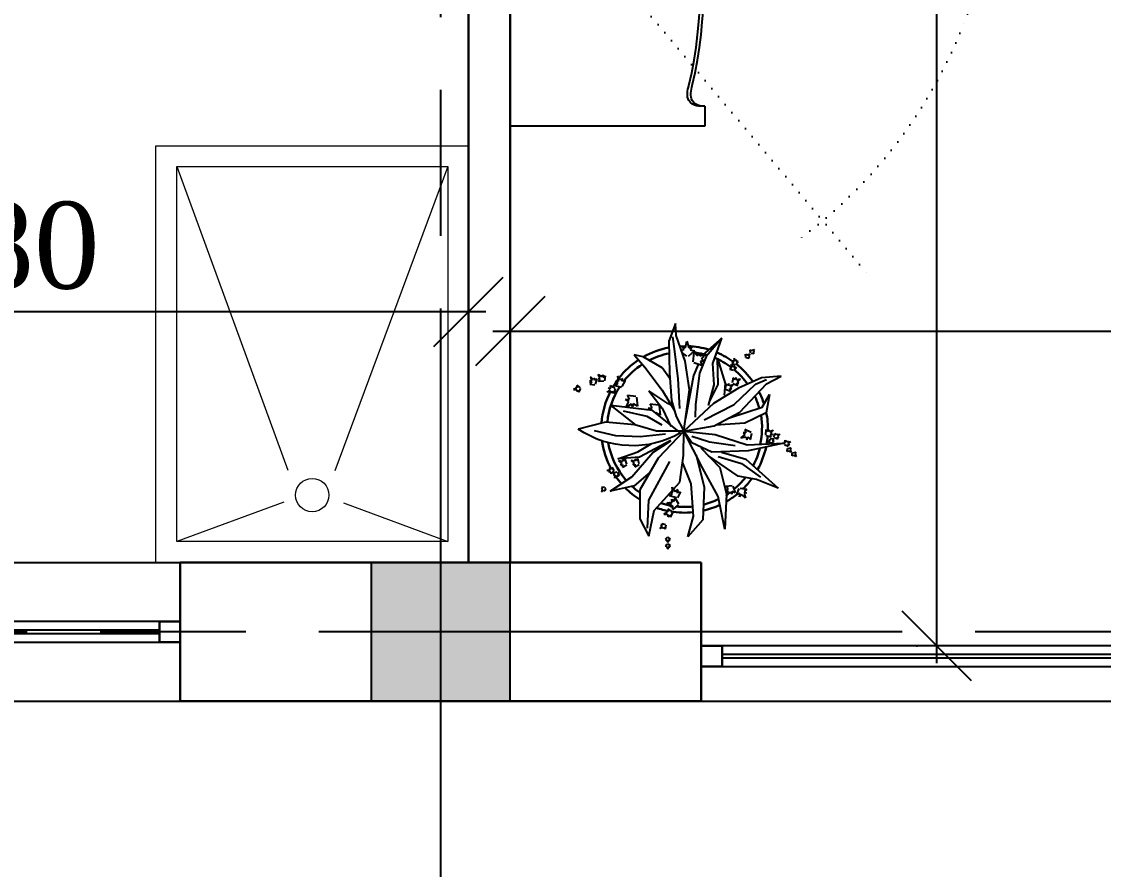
# Model space of a CAD drawing. Header units: inches. Extents: x 2870606 to 3671143, y -733551 to -473558.
# Drawn here: x 3356365 to 3359480, y -522108 to -519665 of the extents above; entities that cross this region are included whole.
import ezdxf

# ---------------------------------------------------------------- set-up
doc = ezdxf.new("R2010")
doc.units = ezdxf.units.IN
doc.header["$MEASUREMENT"] = 0
for name, pattern in [('ACAD_ISO07W100', [3, 0, -3]), ('ACAD_ISO08W100', [36, 24, -3, 6, -3]), ('NIEIOIAY', [0])]:
    doc.linetypes.add(name, pattern=pattern)
for name, color, linetype in [('A_Windows', 160, 'Continuous'), ('SANFURN', 140, 'Continuous'), ('Trees', 92, 'Continuous')]:
    doc.layers.add(name, color=color, linetype=linetype)
doc.layers.add('Cashpo', color=25, linetype='Continuous', lineweight=25)
doc.styles.add('J~stule', font='dutch.ttf')
doc.dimstyles.new('J~style', dxfattribs={"dimscale": 100, "dimtxt": 2.5, "dimasz": 2, "dimexe": 0.55, "dimexo": 0.725, "dimtad": 1, "dimdec": 0, "dimdsep": 46, "dimtxsty": 'J~stule', "dimblk": 'OBLIQUE', "dimcen": 2, "dimdle": 0.5, "dimadec": 0, "dimazin": 0, "dimtfac": 1, "dimtdec": 0, "dimtmove": 0, "dimatfit": 3, "dimfxl": 1, "dimarcsym": 0})

# ---------------------------------------------------------------- blocks, each defined once
blk = doc.blocks.new('_Oblique')
at = {"color": 0, "linetype": 'ByBlock', "lineweight": -2}
blk.add_line((-0.5, -0.5), (0.5, 0.5), dxfattribs=at)
blk = doc.blocks.new('*D511')
at = {"color": 0, "lineweight": -2, "transparency": 16777216}
for p, q in [((3354772, -520315), (3354772, -520556.6)), ((3357652, -520315), (3357652, -520556.6)), ((3357702, -520501.6), (3354722, -520501.6))]:
    blk.add_line(p, q, dxfattribs=at)
at = {"layer": 'Defpoints', "color": 0, "lineweight": 35, "transparency": 16777216}
for p in [(3354772, -520242.5), (3357652, -520242.5), (3354772, -520501.6)]:
    blk.add_point(p, dxfattribs=at)
at = {"color": 0, "lineweight": -2, "transparency": 16777216, "xscale": 200, "yscale": 200, "zscale": 200, "rotation": 180}
blk.add_blockref('_Oblique', (3354772, -520501.6), dxfattribs=at)
at = {"color": 0, "lineweight": -2, "transparency": 16777216, "xscale": 200, "yscale": 200, "zscale": 200}
blk.add_blockref('_Oblique', (3357652, -520501.6), dxfattribs=at)
at = {"color": 0, "transparency": 16777216, "insert": (3356212, -520311.4), "char_height": 250, "attachment_point": 5, "style": 'J~stule'}
blk.add_mtext('2880', dxfattribs=at)
blk = doc.blocks.new('uouyotyolt')
at = {"layer": 'SANFURN', "lineweight": 15}
for p, q in [((2860162.5, 280610.8), (2860049, 280918.8)), ((2861129, 280918.8), (2860255.1, 280599.2)), ((2861129, 280138.8), (2860252.6, 280464.1)), ((2860160.6, 280439.1), (2860049, 280138.8))]:
    blk.add_line(p, q, dxfattribs=at)
for points in [[(2859989, 280078.8), (2859989, 280978.8), (2861189, 280978.8), (2861189, 280078.8)], [(2860049, 280138.8), (2860049, 280918.8), (2861129, 280918.8), (2861129, 280138.8)]]:
    blk.add_lwpolyline(points, close=True, dxfattribs=at)
blk.add_circle((2860182.8, 280528.8), 48, dxfattribs=at)
blk = doc.blocks.new('chdhdgh')
at = {"linetype": 'ACAD_ISO07W100', "ltscale": 10}
for q in [(2557763.6, -523234.7), (2558335.1, -524460.4), (2557763.6, -525686)]:
    blk.add_line((2556735.1, -524460.4), q, dxfattribs=at)
at = {"linetype": 'NIEIOIAY'}
for p, q in [((2557295.1, -523660.4), (2556735.1, -523660.4)), ((2557295.1, -523660.4), (2556735.1, -523660.4)), ((2556735.1, -523660.4), (2556735.1, -525260.4)), ((2557295.1, -523717.3), (2557295.1, -523660.4)), ((2557295.1, -523717.3), (2557295.1, -523660.4)), ((2557295.1, -525203.4), (2557295.1, -525260.4)), ((2557295.1, -525203.4), (2557295.1, -525260.4)), ((2556735.1, -525260.4), (2557295.1, -525260.4)), ((2556735.1, -525260.4), (2557295.1, -525260.4))]:
    blk.add_line(p, q, dxfattribs=at)
at = {"linetype": 'Continuous'}
for p, q in [((2557249.7, -523733.8), (2557247.3, -523738.7)), ((2557249.7, -523733.8), (2557247.3, -523738.7)), ((2557254.3, -523728), (2557249.7, -523733.8)), ((2557254.3, -523728), (2557249.7, -523733.8)), ((2557259.7, -523723.8), (2557254.3, -523728)), ((2557259.7, -523723.8), (2557254.3, -523728)), ((2557259.5, -523733.8), (2557257.1, -523738.7)), ((2557259.5, -523733.8), (2557257.1, -523738.7)), ((2557264.1, -523728), (2557259.5, -523733.8)), ((2557264.1, -523728), (2557259.5, -523733.8)), ((2557265.6, -523720.9), (2557259.7, -523723.8)), ((2557265.6, -523720.9), (2557259.7, -523723.8)), ((2557269.6, -523723.8), (2557264.1, -523728)), ((2557269.6, -523723.8), (2557264.1, -523728)), ((2557271.5, -523719), (2557265.6, -523720.9)), ((2557271.5, -523719), (2557265.6, -523720.9)), ((2557275.5, -523720.9), (2557269.6, -523723.8)), ((2557275.5, -523720.9), (2557269.6, -523723.8)), ((2557276.9, -523717.9), (2557271.5, -523719)), ((2557276.9, -523717.9), (2557271.5, -523719)), ((2557281.3, -523719), (2557275.5, -523720.9)), ((2557281.3, -523719), (2557275.5, -523720.9)), ((2557281.3, -523717.4), (2557276.9, -523717.9)), ((2557281.3, -523717.4), (2557276.9, -523717.9)), ((2557284.2, -523717.3), (2557281.3, -523717.4)), ((2557284.2, -523717.3), (2557281.3, -523717.4)), ((2557286.7, -523717.9), (2557281.3, -523719)), ((2557286.7, -523717.9), (2557281.3, -523719)), ((2557285.3, -523717.3), (2557284.2, -523717.3)), ((2557285.3, -523717.3), (2557284.2, -523717.3)), ((2557291.1, -523717.4), (2557286.7, -523717.9)), ((2557291.1, -523717.4), (2557286.7, -523717.9)), ((2557294, -523717.3), (2557291.1, -523717.4)), ((2557294, -523717.3), (2557291.1, -523717.4)), ((2557295.1, -523717.3), (2557294, -523717.3)), ((2557295.1, -523717.3), (2557294, -523717.3)), ((2557245.8, -523744), (2557245.3, -523749.4)), ((2557245.8, -523744), (2557245.3, -523749.4)), ((2557245.3, -523749.4), (2557245.4, -523754.9)), ((2557245.3, -523749.4), (2557245.4, -523754.9)), ((2557245.4, -523754.9), (2557246, -523760.6)), ((2557245.4, -523754.9), (2557246, -523760.6)), ((2557247.3, -523738.7), (2557245.8, -523744)), ((2557247.3, -523738.7), (2557245.8, -523744)), ((2557246, -523760.6), (2557247, -523766.3)), ((2557246, -523760.6), (2557247, -523766.3)), ((2557247, -523766.3), (2557248.3, -523772)), ((2557247, -523766.3), (2557248.3, -523772)), ((2557255.7, -523744), (2557255.1, -523749.4)), ((2557255.7, -523744), (2557255.1, -523749.4)), ((2557255.1, -523749.4), (2557255.2, -523754.9)), ((2557255.1, -523749.4), (2557255.2, -523754.9)), ((2557255.2, -523754.9), (2557255.8, -523760.6)), ((2557255.2, -523754.9), (2557255.8, -523760.6)), ((2557257.1, -523738.7), (2557255.7, -523744)), ((2557257.1, -523738.7), (2557255.7, -523744)), ((2557255.8, -523760.6), (2557256.9, -523766.3)), ((2557255.8, -523760.6), (2557256.9, -523766.3)), ((2557256.9, -523766.3), (2557258.1, -523772)), ((2557256.9, -523766.3), (2557258.1, -523772)), ((2557248.3, -523772), (2557249.7, -523777.6)), ((2557248.3, -523772), (2557249.7, -523777.6)), ((2557249.7, -523777.6), (2557257.7, -523813.8)), ((2557249.7, -523777.6), (2557257.7, -523813.8)), ((2557258.1, -523772), (2557259.5, -523777.6)), ((2557258.1, -523772), (2557259.5, -523777.6)), ((2557259.5, -523777.6), (2557267.5, -523813.8)), ((2557259.5, -523777.6), (2557267.5, -523813.8)), ((2557257.7, -523813.8), (2557264.5, -523850.2)), ((2557257.7, -523813.8), (2557264.5, -523850.2)), ((2557267.5, -523813.8), (2557274.3, -523850.2)), ((2557267.5, -523813.8), (2557274.3, -523850.2)), ((2557264.5, -523850.2), (2557270.1, -523886.7)), ((2557264.5, -523850.2), (2557270.1, -523886.7)), ((2557274.3, -523850.2), (2557279.9, -523886.7)), ((2557274.3, -523850.2), (2557279.9, -523886.7)), ((2557270.1, -523886.7), (2557274.7, -523923.5)), ((2557270.1, -523886.7), (2557274.7, -523923.5)), ((2557279.9, -523886.7), (2557284.5, -523923.5)), ((2557279.9, -523886.7), (2557284.5, -523923.5)), ((2557274.7, -523923.5), (2557278.4, -523960.3)), ((2557274.7, -523923.5), (2557278.4, -523960.3)), ((2557284.5, -523923.5), (2557288.3, -523960.3)), ((2557284.5, -523923.5), (2557288.3, -523960.3)), ((2557278.4, -523960.3), (2557281.4, -523997.3)), ((2557278.4, -523960.3), (2557281.4, -523997.3)), ((2557288.3, -523960.3), (2557291.2, -523997.3)), ((2557288.3, -523960.3), (2557291.2, -523997.3)), ((2557281.4, -523997.3), (2557283.6, -524034.3)), ((2557281.4, -523997.3), (2557283.6, -524034.3)), ((2557291.2, -523997.3), (2557293.4, -524034.3)), ((2557291.2, -523997.3), (2557293.4, -524034.3)), ((2557283.6, -524034.3), (2557285.3, -524071.3)), ((2557283.6, -524034.3), (2557285.3, -524071.3)), ((2557293.4, -524034.3), (2557295.1, -524071.3)), ((2557293.4, -524034.3), (2557295.1, -524071.3)), ((2557285.3, -524071.3), (2557285.7, -524082.9)), ((2557285.3, -524071.3), (2557285.7, -524082.9)), ((2557295.1, -524071.3), (2557295.5, -524082.9)), ((2557295.1, -524071.3), (2557295.5, -524082.9)), ((2557285.2, -524105.9), (2557283.6, -524116.7)), ((2557285.2, -524105.9), (2557283.6, -524116.7)), ((2557285.8, -524094.5), (2557285.2, -524105.9)), ((2557285.8, -524094.5), (2557285.2, -524105.9)), ((2557285.7, -524082.9), (2557285.8, -524094.5)), ((2557285.7, -524082.9), (2557285.8, -524094.5)), ((2557295, -524105.9), (2557293.4, -524116.7)), ((2557295, -524105.9), (2557293.4, -524116.7)), ((2557295.6, -524094.5), (2557295, -524105.9)), ((2557295.6, -524094.5), (2557295, -524105.9)), ((2557295.5, -524082.9), (2557295.6, -524094.5)), ((2557295.5, -524082.9), (2557295.6, -524094.5)), ((2557276.2, -524135.1), (2557269.6, -524141.9)), ((2557276.2, -524135.1), (2557269.6, -524141.9)), ((2557280.7, -524126.5), (2557276.2, -524135.1)), ((2557280.7, -524126.5), (2557276.2, -524135.1)), ((2557286, -524135.1), (2557279.4, -524141.9)), ((2557286, -524135.1), (2557279.4, -524141.9)), ((2557283.6, -524116.7), (2557280.7, -524126.5)), ((2557283.6, -524116.7), (2557280.7, -524126.5)), ((2557290.5, -524126.5), (2557286, -524135.1)), ((2557290.5, -524126.5), (2557286, -524135.1)), ((2557293.4, -524116.7), (2557290.5, -524126.5)), ((2557293.4, -524116.7), (2557290.5, -524126.5)), ((2557238.3, -524161.7), (2557236.8, -524169.5)), ((2557238.3, -524161.7), (2557236.8, -524169.5)), ((2557236.8, -524169.5), (2557237.2, -524178.4)), ((2557236.8, -524169.5), (2557237.2, -524178.4)), ((2557242.5, -524155.3), (2557238.3, -524161.7)), ((2557242.5, -524155.3), (2557238.3, -524161.7)), ((2557249.7, -524150.6), (2557242.5, -524155.3)), ((2557249.7, -524150.6), (2557242.5, -524155.3)), ((2557248.1, -524161.7), (2557246.6, -524169.5)), ((2557248.1, -524161.7), (2557246.6, -524169.5)), ((2557246.6, -524169.5), (2557247.1, -524178.4)), ((2557246.6, -524169.5), (2557247.1, -524178.4)), ((2557252.3, -524155.3), (2557248.1, -524161.7)), ((2557252.3, -524155.3), (2557248.1, -524161.7)), ((2557251, -524150), (2557249.7, -524150.6)), ((2557251, -524150), (2557249.7, -524150.6)), ((2557252.4, -524149.5), (2557251, -524150)), ((2557252.4, -524149.5), (2557251, -524150)), ((2557259.5, -524150.6), (2557252.3, -524155.3)), ((2557259.5, -524150.6), (2557252.3, -524155.3)), ((2557253.8, -524149.1), (2557252.4, -524149.5)), ((2557253.8, -524149.1), (2557252.4, -524149.5)), ((2557255.2, -524148.6), (2557253.8, -524149.1)), ((2557255.2, -524148.6), (2557253.8, -524149.1)), ((2557256.6, -524148.2), (2557255.2, -524148.6)), ((2557256.6, -524148.2), (2557255.2, -524148.6)), ((2557258, -524147.7), (2557256.6, -524148.2)), ((2557258, -524147.7), (2557256.6, -524148.2)), ((2557259.4, -524147.3), (2557258, -524147.7)), ((2557259.4, -524147.3), (2557258, -524147.7)), ((2557260.8, -524146.8), (2557259.4, -524147.3)), ((2557260.8, -524146.8), (2557259.4, -524147.3)), ((2557260.9, -524150), (2557259.5, -524150.6)), ((2557260.9, -524150), (2557259.5, -524150.6)), ((2557269.6, -524141.9), (2557260.8, -524146.8)), ((2557269.6, -524141.9), (2557260.8, -524146.8)), ((2557262.2, -524149.5), (2557260.9, -524150)), ((2557262.2, -524149.5), (2557260.9, -524150)), ((2557263.6, -524149.1), (2557262.2, -524149.5)), ((2557263.6, -524149.1), (2557262.2, -524149.5)), ((2557265, -524148.6), (2557263.6, -524149.1)), ((2557265, -524148.6), (2557263.6, -524149.1)), ((2557266.4, -524148.2), (2557265, -524148.6)), ((2557266.4, -524148.2), (2557265, -524148.6)), ((2557267.8, -524147.7), (2557266.4, -524148.2)), ((2557267.8, -524147.7), (2557266.4, -524148.2)), ((2557269.2, -524147.3), (2557267.8, -524147.7)), ((2557269.2, -524147.3), (2557267.8, -524147.7)), ((2557270.6, -524146.8), (2557269.2, -524147.3)), ((2557270.6, -524146.8), (2557269.2, -524147.3)), ((2557279.4, -524141.9), (2557270.6, -524146.8)), ((2557279.4, -524141.9), (2557270.6, -524146.8)), ((2557237.2, -524178.4), (2557239.3, -524188.2)), ((2557237.2, -524178.4), (2557239.3, -524188.2)), ((2557239.3, -524188.2), (2557242.4, -524198.4)), ((2557239.3, -524188.2), (2557242.4, -524198.4)), ((2557242.4, -524198.4), (2557246, -524208.8)), ((2557242.4, -524198.4), (2557246, -524208.8)), ((2557247.1, -524178.4), (2557249.1, -524188.2)), ((2557247.1, -524178.4), (2557249.1, -524188.2)), ((2557249.1, -524188.2), (2557252.2, -524198.4)), ((2557249.1, -524188.2), (2557252.2, -524198.4)), ((2557252.2, -524198.4), (2557255.8, -524208.8)), ((2557252.2, -524198.4), (2557255.8, -524208.8)), ((2557246, -524208.8), (2557249.7, -524219.1)), ((2557246, -524208.8), (2557249.7, -524219.1)), ((2557249.7, -524219.1), (2557263.4, -524268.2)), ((2557249.7, -524219.1), (2557263.4, -524268.2)), ((2557255.8, -524208.8), (2557259.5, -524219.1)), ((2557255.8, -524208.8), (2557259.5, -524219.1)), ((2557259.5, -524219.1), (2557273.2, -524268.2)), ((2557259.5, -524219.1), (2557273.2, -524268.2)), ((2557263.4, -524268.2), (2557273.1, -524321.5)), ((2557263.4, -524268.2), (2557273.1, -524321.5)), ((2557273.2, -524268.2), (2557282.9, -524321.5)), ((2557273.2, -524268.2), (2557282.9, -524321.5)), ((2557273.1, -524321.5), (2557279.6, -524377)), ((2557273.1, -524321.5), (2557279.6, -524377)), ((2557282.9, -524321.5), (2557289.4, -524377)), ((2557282.9, -524321.5), (2557289.4, -524377)), ((2557279.6, -524377), (2557283.4, -524432.2)), ((2557279.6, -524377), (2557283.4, -524432.2)), ((2557289.4, -524377), (2557293.2, -524432.2)), ((2557289.4, -524377), (2557293.2, -524432.2)), ((2557283.4, -524432.2), (2557285.2, -524484.9)), ((2557283.4, -524432.2), (2557285.2, -524484.9)), ((2557283.4, -524488.5), (2557285.2, -524435.8)), ((2557283.4, -524488.5), (2557285.2, -524435.8)), ((2557293.2, -524432.2), (2557294.2, -524460.4)), ((2557293.2, -524432.2), (2557294.2, -524460.4)), ((2557293.2, -524488.5), (2557294.2, -524460.4)), ((2557293.2, -524488.5), (2557294.2, -524460.4)), ((2557279.6, -524543.8), (2557283.4, -524488.5)), ((2557279.6, -524543.8), (2557283.4, -524488.5)), ((2557289.4, -524543.8), (2557293.2, -524488.5)), ((2557289.4, -524543.8), (2557293.2, -524488.5)), ((2557273.1, -524599.2), (2557279.6, -524543.8)), ((2557273.1, -524599.2), (2557279.6, -524543.8)), ((2557282.9, -524599.2), (2557289.4, -524543.8)), ((2557282.9, -524599.2), (2557289.4, -524543.8)), ((2557263.4, -524652.6), (2557273.1, -524599.2)), ((2557263.4, -524652.6), (2557273.1, -524599.2)), ((2557273.2, -524652.6), (2557282.9, -524599.2)), ((2557273.2, -524652.6), (2557282.9, -524599.2)), ((2557249.7, -524701.6), (2557263.4, -524652.6)), ((2557249.7, -524701.6), (2557263.4, -524652.6)), ((2557259.5, -524701.6), (2557273.2, -524652.6)), ((2557259.5, -524701.6), (2557273.2, -524652.6)), ((2557246, -524711.9), (2557249.7, -524701.6)), ((2557246, -524711.9), (2557249.7, -524701.6)), ((2557255.8, -524711.9), (2557259.5, -524701.6)), ((2557255.8, -524711.9), (2557259.5, -524701.6)), ((2557237.2, -524742.3), (2557239.3, -524732.6)), ((2557237.2, -524742.3), (2557239.3, -524732.6)), ((2557239.3, -524732.6), (2557242.4, -524722.4)), ((2557239.3, -524732.6), (2557242.4, -524722.4)), ((2557242.4, -524722.4), (2557246, -524711.9)), ((2557242.4, -524722.4), (2557246, -524711.9)), ((2557247.1, -524742.3), (2557249.1, -524732.6)), ((2557247.1, -524742.3), (2557249.1, -524732.6)), ((2557249.1, -524732.6), (2557252.2, -524722.4)), ((2557249.1, -524732.6), (2557252.2, -524722.4)), ((2557252.2, -524722.4), (2557255.8, -524711.9)), ((2557252.2, -524722.4), (2557255.8, -524711.9)), ((2557236.8, -524751.2), (2557237.2, -524742.3)), ((2557236.8, -524751.2), (2557237.2, -524742.3)), ((2557238.3, -524759), (2557236.8, -524751.2)), ((2557238.3, -524759), (2557236.8, -524751.2)), ((2557242.5, -524765.5), (2557238.3, -524759)), ((2557242.5, -524765.5), (2557238.3, -524759)), ((2557246.6, -524751.2), (2557247.1, -524742.3)), ((2557246.6, -524751.2), (2557247.1, -524742.3)), ((2557248.1, -524759), (2557246.6, -524751.2)), ((2557248.1, -524759), (2557246.6, -524751.2)), ((2557252.3, -524765.5), (2557248.1, -524759)), ((2557252.3, -524765.5), (2557248.1, -524759)), ((2557249.7, -524770.2), (2557242.5, -524765.5)), ((2557249.7, -524770.2), (2557242.5, -524765.5)), ((2557251, -524770.7), (2557249.7, -524770.2)), ((2557251, -524770.7), (2557249.7, -524770.2)), ((2557252.4, -524771.2), (2557251, -524770.7)), ((2557252.4, -524771.2), (2557251, -524770.7)), ((2557259.5, -524770.2), (2557252.3, -524765.5)), ((2557259.5, -524770.2), (2557252.3, -524765.5)), ((2557253.8, -524771.7), (2557252.4, -524771.2)), ((2557253.8, -524771.7), (2557252.4, -524771.2)), ((2557255.2, -524772.1), (2557253.8, -524771.7)), ((2557255.2, -524772.1), (2557253.8, -524771.7)), ((2557256.6, -524772.6), (2557255.2, -524772.1)), ((2557256.6, -524772.6), (2557255.2, -524772.1)), ((2557258, -524773), (2557256.6, -524772.6)), ((2557258, -524773), (2557256.6, -524772.6)), ((2557259.4, -524773.5), (2557258, -524773)), ((2557259.4, -524773.5), (2557258, -524773)), ((2557260.8, -524773.9), (2557259.4, -524773.5)), ((2557260.8, -524773.9), (2557259.4, -524773.5)), ((2557260.9, -524770.7), (2557259.5, -524770.2)), ((2557260.9, -524770.7), (2557259.5, -524770.2)), ((2557269.6, -524778.8), (2557260.8, -524773.9)), ((2557269.6, -524778.8), (2557260.8, -524773.9)), ((2557262.2, -524771.2), (2557260.9, -524770.7)), ((2557262.2, -524771.2), (2557260.9, -524770.7)), ((2557263.6, -524771.7), (2557262.2, -524771.2)), ((2557263.6, -524771.7), (2557262.2, -524771.2)), ((2557265, -524772.1), (2557263.6, -524771.7)), ((2557265, -524772.1), (2557263.6, -524771.7)), ((2557266.4, -524772.6), (2557265, -524772.1)), ((2557266.4, -524772.6), (2557265, -524772.1)), ((2557267.8, -524773), (2557266.4, -524772.6)), ((2557267.8, -524773), (2557266.4, -524772.6)), ((2557269.2, -524773.5), (2557267.8, -524773)), ((2557269.2, -524773.5), (2557267.8, -524773)), ((2557270.6, -524773.9), (2557269.2, -524773.5)), ((2557270.6, -524773.9), (2557269.2, -524773.5)), ((2557276.2, -524785.7), (2557269.6, -524778.8)), ((2557276.2, -524785.7), (2557269.6, -524778.8)), ((2557279.4, -524778.8), (2557270.6, -524773.9)), ((2557279.4, -524778.8), (2557270.6, -524773.9)), ((2557280.7, -524794.2), (2557276.2, -524785.7)), ((2557280.7, -524794.2), (2557276.2, -524785.7)), ((2557286, -524785.7), (2557279.4, -524778.8)), ((2557286, -524785.7), (2557279.4, -524778.8)), ((2557283.6, -524804), (2557280.7, -524794.2)), ((2557283.6, -524804), (2557280.7, -524794.2)), ((2557290.5, -524794.2), (2557286, -524785.7)), ((2557290.5, -524794.2), (2557286, -524785.7)), ((2557293.4, -524804), (2557290.5, -524794.2)), ((2557293.4, -524804), (2557290.5, -524794.2)), ((2557285.2, -524814.8), (2557283.6, -524804)), ((2557285.2, -524814.8), (2557283.6, -524804)), ((2557285.8, -524826.2), (2557285.2, -524814.8)), ((2557285.8, -524826.2), (2557285.2, -524814.8)), ((2557285.7, -524837.8), (2557285.8, -524826.2)), ((2557285.7, -524837.8), (2557285.8, -524826.2)), ((2557295, -524814.8), (2557293.4, -524804)), ((2557295, -524814.8), (2557293.4, -524804)), ((2557295.6, -524826.2), (2557295, -524814.8)), ((2557295.6, -524826.2), (2557295, -524814.8)), ((2557295.5, -524837.8), (2557295.6, -524826.2)), ((2557295.5, -524837.8), (2557295.6, -524826.2)), ((2557283.6, -524886.4), (2557285.3, -524849.4)), ((2557283.6, -524886.4), (2557285.3, -524849.4)), ((2557285.3, -524849.4), (2557285.7, -524837.8)), ((2557285.3, -524849.4), (2557285.7, -524837.8)), ((2557293.4, -524886.4), (2557295.1, -524849.4)), ((2557293.4, -524886.4), (2557295.1, -524849.4)), ((2557295.1, -524849.4), (2557295.5, -524837.8)), ((2557295.1, -524849.4), (2557295.5, -524837.8)), ((2557281.4, -524923.5), (2557283.6, -524886.4)), ((2557281.4, -524923.5), (2557283.6, -524886.4)), ((2557291.2, -524923.5), (2557293.4, -524886.4)), ((2557291.2, -524923.5), (2557293.4, -524886.4)), ((2557278.4, -524960.4), (2557281.4, -524923.5)), ((2557278.4, -524960.4), (2557281.4, -524923.5)), ((2557288.3, -524960.4), (2557291.2, -524923.5)), ((2557288.3, -524960.4), (2557291.2, -524923.5)), ((2557274.7, -524997.3), (2557278.4, -524960.4)), ((2557274.7, -524997.3), (2557278.4, -524960.4)), ((2557284.5, -524997.3), (2557288.3, -524960.4)), ((2557284.5, -524997.3), (2557288.3, -524960.4)), ((2557270.1, -525034), (2557274.7, -524997.3)), ((2557270.1, -525034), (2557274.7, -524997.3)), ((2557279.9, -525034), (2557284.5, -524997.3)), ((2557279.9, -525034), (2557284.5, -524997.3)), ((2557264.5, -525070.6), (2557270.1, -525034)), ((2557264.5, -525070.6), (2557270.1, -525034)), ((2557274.3, -525070.6), (2557279.9, -525034)), ((2557274.3, -525070.6), (2557279.9, -525034)), ((2557257.7, -525107), (2557264.5, -525070.6)), ((2557257.7, -525107), (2557264.5, -525070.6)), ((2557267.5, -525107), (2557274.3, -525070.6)), ((2557267.5, -525107), (2557274.3, -525070.6)), ((2557249.7, -525143.1), (2557257.7, -525107)), ((2557249.7, -525143.1), (2557257.7, -525107)), ((2557259.5, -525143.1), (2557267.5, -525107)), ((2557259.5, -525143.1), (2557267.5, -525107)), ((2557245.3, -525171.4), (2557245.4, -525165.8)), ((2557245.3, -525171.4), (2557245.4, -525165.8)), ((2557245.4, -525165.8), (2557246, -525160.2)), ((2557245.4, -525165.8), (2557246, -525160.2)), ((2557246, -525160.2), (2557247, -525154.5)), ((2557246, -525160.2), (2557247, -525154.5)), ((2557247, -525154.5), (2557248.3, -525148.8)), ((2557247, -525154.5), (2557248.3, -525148.8)), ((2557248.3, -525148.8), (2557249.7, -525143.1)), ((2557248.3, -525148.8), (2557249.7, -525143.1)), ((2557255.1, -525171.4), (2557255.2, -525165.8)), ((2557255.1, -525171.4), (2557255.2, -525165.8)), ((2557255.2, -525165.8), (2557255.8, -525160.2)), ((2557255.2, -525165.8), (2557255.8, -525160.2)), ((2557255.8, -525160.2), (2557256.9, -525154.5)), ((2557255.8, -525160.2), (2557256.9, -525154.5)), ((2557256.9, -525154.5), (2557258.1, -525148.8)), ((2557256.9, -525154.5), (2557258.1, -525148.8)), ((2557258.1, -525148.8), (2557259.5, -525143.1)), ((2557258.1, -525148.8), (2557259.5, -525143.1)), ((2557245.8, -525176.8), (2557245.3, -525171.4)), ((2557245.8, -525176.8), (2557245.3, -525171.4)), ((2557247.3, -525182), (2557245.8, -525176.8)), ((2557247.3, -525182), (2557245.8, -525176.8)), ((2557249.7, -525187), (2557247.3, -525182)), ((2557249.7, -525187), (2557247.3, -525182)), ((2557254.3, -525192.7), (2557249.7, -525187)), ((2557254.3, -525192.7), (2557249.7, -525187)), ((2557259.7, -525196.9), (2557254.3, -525192.7)), ((2557259.7, -525196.9), (2557254.3, -525192.7)), ((2557255.7, -525176.8), (2557255.1, -525171.4)), ((2557255.7, -525176.8), (2557255.1, -525171.4)), ((2557257.1, -525182), (2557255.7, -525176.8)), ((2557257.1, -525182), (2557255.7, -525176.8)), ((2557259.5, -525187), (2557257.1, -525182)), ((2557259.5, -525187), (2557257.1, -525182)), ((2557264.1, -525192.7), (2557259.5, -525187)), ((2557264.1, -525192.7), (2557259.5, -525187)), ((2557265.6, -525199.9), (2557259.7, -525196.9)), ((2557265.6, -525199.9), (2557259.7, -525196.9)), ((2557269.6, -525196.9), (2557264.1, -525192.7)), ((2557269.6, -525196.9), (2557264.1, -525192.7)), ((2557271.5, -525201.8), (2557265.6, -525199.9)), ((2557271.5, -525201.8), (2557265.6, -525199.9)), ((2557275.5, -525199.9), (2557269.6, -525196.9)), ((2557275.5, -525199.9), (2557269.6, -525196.9)), ((2557281.3, -525201.8), (2557275.5, -525199.9)), ((2557281.3, -525201.8), (2557275.5, -525199.9)), ((2557276.9, -525202.8), (2557271.5, -525201.8)), ((2557276.9, -525202.8), (2557271.5, -525201.8)), ((2557281.3, -525203.3), (2557276.9, -525202.8)), ((2557281.3, -525203.3), (2557276.9, -525202.8)), ((2557286.7, -525202.8), (2557281.3, -525201.8)), ((2557286.7, -525202.8), (2557281.3, -525201.8)), ((2557284.2, -525203.4), (2557281.3, -525203.3)), ((2557284.2, -525203.4), (2557281.3, -525203.3)), ((2557285.3, -525203.4), (2557284.2, -525203.4)), ((2557285.3, -525203.4), (2557284.2, -525203.4)), ((2557291.1, -525203.3), (2557286.7, -525202.8)), ((2557291.1, -525203.3), (2557286.7, -525202.8)), ((2557294, -525203.4), (2557291.1, -525203.3)), ((2557294, -525203.4), (2557291.1, -525203.3)), ((2557295.1, -525203.4), (2557294, -525203.4)), ((2557295.1, -525203.4), (2557294, -525203.4))]:
    blk.add_line(p, q, dxfattribs=at)
at = {"linetype": 'ByBlock'}
blk.add_lwpolyline([(2556785.1, -524916.9), (2556785.1, -524003.9), (2556946.2, -524003.9), (2556946.2, -524916.9)], close=True, dxfattribs=at)
at = {"linetype": 'ACAD_ISO07W100', "ltscale": 10}
blk.add_arc((2556735.1, -524460.4), 1400, 305.9998, 54.0002, dxfattribs=at)
blk = doc.blocks.new('cvetok')
at = {"layer": 'Cashpo', "lineweight": 30, "ltscale": 0.1}
for centre, major_axis, start_param, end_param in [((94658.2, 171878), (169.7, -169.7), 2.755823, 2.987251), ((94658.2, 171878), (169.7, -169.7), 2.400873, 2.651128), ((94658.2, 171878), (-158, -158), 4.034231, 4.174743), ((94658.2, 171878), (-158, -158), 3.449429, 3.724418), ((94658.2, 171878), (-169.7, -169.7), 3.409984, 3.737026), ((94658.2, 171878), (169.7, -169.7), 3.024703, 3.316562), ((94658.2, 171878), (-158, -158), 4.327905, 4.569763), ((94658.2, 171878), (-158, -158), 3.03563, 3.35015), ((94658.2, 171878), (-169.7, -169.7), 3.019498, 3.341375), ((94658.2, 171878), (-158, -158), 4.624923, 4.873501), ((94658.2, 171878), (-158, -158), 2.449339, 2.938254), ((94658.2, 171878), (-169.7, -169.7), 2.966211, 2.998209), ((94658.2, 171878), (-169.7, -169.7), 2.892081, 2.958014), ((94658.2, 171878), (169.7, -169.7), 3.458664, 3.61719), ((94658.2, 171878), (158, -158), 3.482746, 3.649771), ((94658.2, 171878), (-169.7, -169.7), 2.431898, 2.830481), ((94658.2, 171878), (169.7, -169.7), 3.717694, 3.950919), ((94658.8, 171883.4), (158, -158), 3.767296, 4.146619), ((94658.2, 171878), (169.7, -169.7), 4.008914, 4.104644), ((94658.2, 171878), (158, -158), 0.066528, 0.61373), ((94658.2, 171878), (169.7, -169.7), 0.291978, 0.654909), ((94658.2, 171878), (169.7, -169.7), 4.142062, 4.429809), ((94658.2, 171878), (-158, -158), 5.746791, 5.985086), ((94658.2, 171878), (169.7, -169.7), 4.559068, 4.718123), ((94658.2, 171878), (-158, -158), 6.166573, 6.379453), ((94658.2, 171878), (-158, -158), 1.402226, 1.533974), ((94658.2, 171878), (169.7, -169.7), 0.075749, 0.183167), ((94658.2, 171878), (169.7, -169.7), 4.823255, 4.978325), ((94658.2, 171878), (-169.7, -169.7), 1.354065, 1.580489), ((94658.2, 171878), (169.7, -169.7), -1.220089, -1.010216), ((94658.2, 171878), (158, -158), -1.237744, -1.029908), ((94658.2, 171878), (158, -158), -0.889995, -0.67916), ((94658.2, 171878), (158, -158), -0.609448, -0.475122), ((94658.2, 171878), (169.7, -169.7), -0.592307, -0.44413), ((94658.2, 171878), (169.7, -169.7), -0.886086, -0.617507)]:
    blk.add_ellipse(centre, major_axis=major_axis, ratio=1, start_param=start_param, end_param=end_param, dxfattribs=at)
at = {"layer": 'Trees', "ltscale": 10}
for p, q in [((94682.8, 172148.2), (94684.4, 172182.8)), ((94684.4, 172182.8), (94703.7, 172132.4)), ((94576.6, 172067.8), (94550.9, 172140.3)), ((94550.9, 172140.3), (94595.9, 172088.3)), ((94550.9, 172140.3), (94605.4, 172092.8)), ((94652.2, 172132.1), (94645.9, 172113.2)), ((94656.1, 172113.7), (94652.2, 172132.1)), ((94657.1, 172074.1), (94682.8, 172148.2)), ((94687.7, 172110.4), (94692.5, 172145)), ((94703.7, 172132.4), (94702.1, 172039.5)), ((94457.1, 172108.4), (94460.5, 172102.3)), ((94462.8, 172105), (94457.1, 172108.4)), ((94460.5, 172102.3), (94457.1, 172100.2)), ((94457.1, 172100.2), (94461.2, 172100)), ((94461.2, 172100), (94459.1, 172095.8)), ((94459.1, 172095.8), (94467.7, 172097)), ((94464.4, 172108), (94462.8, 172105)), ((94465.2, 172104.6), (94464.4, 172108)), ((94469.1, 172107.4), (94465.2, 172104.6)), ((94468.4, 172098.1), (94469.1, 172107.4)), ((94470.5, 172095.2), (94474, 172089.1)), ((94476.3, 172091.8), (94470.5, 172095.2)), ((94474, 172089.1), (94470.6, 172087)), ((94477.9, 172094.8), (94476.3, 172091.8)), ((94478.6, 172091.4), (94477.9, 172094.8)), ((94482.5, 172094.2), (94478.6, 172091.4)), ((94481.9, 172084.9), (94482.5, 172094.2)), ((94595.9, 172088.3), (94615.2, 172039.5)), ((94614.5, 172089.4), (94596.9, 172096)), ((94596.9, 172096), (94609.6, 172080.6)), ((94617.5, 172098.4), (94614.5, 172089.4)), ((94621.3, 172089.4), (94617.5, 172098.4)), ((94630.7, 172099.1), (94621.3, 172089.4)), ((94642.5, 172107.5), (94629.7, 172104)), ((94629.7, 172104), (94648.4, 172088.1)), ((94633.5, 172072.9), (94630.7, 172099.1)), ((94635.2, 172116.4), (94642.5, 172107.5)), ((94645.9, 172113.2), (94635.2, 172116.4)), ((94652.1, 172088.8), (94666, 172099.7)), ((94665.2, 172115.9), (94656.1, 172113.7)), ((94659.6, 172107.9), (94665.2, 172115.9)), ((94668.2, 172106.1), (94659.6, 172107.9)), ((94676.4, 172023.7), (94687.7, 172110.4)), ((94803.5, 172093), (94772.9, 172056.8)), ((94777.8, 172086.7), (94803.5, 172093)), ((94470.6, 172087), (94474.7, 172086.8)), ((94474.7, 172086.8), (94472.6, 172082.6)), ((94472.6, 172082.6), (94481.2, 172083.8)), ((94503.6, 172073.8), (94509.6, 172073.6)), ((94510.8, 172064.5), (94503.6, 172073.8)), ((94508.1, 172077.6), (94511.8, 172075.7)), ((94509.6, 172073.6), (94508.1, 172077.6)), ((94510.2, 172057.4), (94515.3, 172047.8)), ((94516.1, 172056.7), (94510.2, 172057.4)), ((94511.8, 172075.7), (94515.4, 172083.2)), ((94522.1, 172068.7), (94512.4, 172063.8)), ((94514.5, 172061.6), (94516.1, 172056.7)), ((94518.4, 172058.5), (94514.5, 172061.6)), ((94515.4, 172083.2), (94516.1, 172074.4)), ((94516.1, 172074.4), (94521.1, 172074.6)), ((94521.1, 172074.6), (94517, 172071.6)), ((94517, 172071.6), (94522.1, 172068.7)), ((94524.1, 172065.3), (94518.4, 172058.5)), ((94522.7, 172057.1), (94524.1, 172065.3)), ((94526.8, 172056.5), (94522.7, 172057.1)), ((94523.2, 172054.1), (94526.8, 172056.5)), ((94563.8, 172082.1), (94541.6, 172009.7)), ((94561.7, 172007.6), (94563.8, 172082.1)), ((94573.4, 172006.4), (94576.6, 172067.8)), ((94609.6, 172080.6), (94601.1, 172073.2)), ((94601.1, 172073.2), (94612.6, 172074.7)), ((94612.6, 172074.7), (94608.7, 172062)), ((94608.7, 172062), (94632.1, 172069.4)), ((94619.3, 172065.3), (94632.9, 172033.2)), ((94644.2, 171992.2), (94657.1, 172074.1)), ((94723.1, 172055.2), (94777.8, 172086.7)), ((94772.9, 172056.8), (94723.1, 171990.6)), ((94380.3, 172031.6), (94436.6, 172026.9)), ((94422.2, 172009.5), (94380.3, 172031.6)), ((94436.6, 172026.9), (94502.6, 171996.9)), ((94508.9, 172020.7), (94510.5, 172027.2)), ((94510.5, 172027.2), (94512.9, 172020.8)), ((94512.9, 172020.8), (94518.4, 172026.3)), ((94517, 172047.4), (94528.2, 172050.8)), ((94518.4, 172026.3), (94521.1, 172012.1)), ((94528.2, 172050.8), (94523.2, 172054.1)), ((94615.2, 172039.5), (94626.5, 171949.7)), ((94632.9, 172033.2), (94655.6, 171909.8)), ((94702.1, 172039.5), (94695.7, 171960.7)), ((94698.9, 172022.1), (94723.1, 172055.2)), ((94842.9, 172019.8), (94851.5, 172031.4)), ((94851.5, 172031.4), (94849.8, 172016.2)), ((94886.7, 172032), (94888.8, 172018)), ((94893.6, 172028.7), (94886.7, 172032)), ((94893.7, 172035.3), (94893.6, 172028.7)), ((94897.2, 172029.9), (94893.7, 172035.3)), ((94907.1, 172035.7), (94897.2, 172029.9)), ((94901.8, 172026.3), (94907.1, 172035.7)), ((94906.6, 172023.8), (94901.8, 172026.3)), ((94917.4, 172025.4), (94921.2, 172021.4)), ((94917.6, 172019.7), (94917.4, 172025.4)), ((94921.2, 172021.4), (94928.8, 172029.1)), ((94928.8, 172029.1), (94925.9, 172018)), ((94454.3, 172008), (94422.2, 172022.1)), ((94499.4, 171927.6), (94422.2, 172009.5)), ((94515.5, 171949.7), (94454.3, 172008)), ((94497.4, 172023.1), (94508.9, 172020.7)), ((94505.7, 172015.7), (94497.4, 172023.1)), ((94501.9, 172011.6), (94505.7, 172015.7)), ((94507.6, 172012.1), (94501.9, 172011.6)), ((94502.6, 171996.9), (94575, 171952.8)), ((94505.1, 172004.5), (94507.6, 172012.1)), ((94519.6, 172010.3), (94505.1, 172004.5)), ((94518.2, 172006.2), (94529.8, 172003.9)), ((94526.5, 171998.8), (94518.2, 172006.2)), ((94522.7, 171994.8), (94526.5, 171998.8)), ((94528.4, 171995.3), (94522.7, 171994.8)), ((94526, 171987.7), (94528.4, 171995.3)), ((94529.8, 172003.9), (94531.3, 172010.3)), ((94531.3, 172010.3), (94533.7, 172004)), ((94533.7, 172004), (94539.3, 172009.5)), ((94539.3, 172009.5), (94541.9, 171995.2)), ((94541.6, 172009.7), (94544.8, 171976.5)), ((94587.1, 171955.6), (94561.7, 172007.6)), ((94589.5, 171946.5), (94573.4, 172006.4)), ((94671.6, 171938.6), (94676.4, 172023.7)), ((94828.4, 172019.2), (94838.5, 172016.9)), ((94837.7, 172001.1), (94828.4, 172019.2)), ((94837.2, 172024.3), (94842.9, 172019.8)), ((94838.5, 172016.9), (94837.2, 172024.3)), ((94858.2, 172004.6), (94840, 171999.5)), ((94849.8, 172016.2), (94858.3, 172015)), ((94858.3, 172015), (94850.4, 172011.1)), ((94850.4, 172011.1), (94858.2, 172004.6)), ((94858.6, 171996), (94862.1, 171981.1)), ((94872, 172004), (94859.2, 171998.1)), ((94870.7, 171996.4), (94872, 172004)), ((94877.2, 171998.1), (94870.7, 171996.4)), ((94872.9, 171993.2), (94877.2, 171998.1)), ((94890.7, 172016.9), (94905.9, 172016.2)), ((94901.2, 172022.4), (94906.6, 172023.8)), ((94905.9, 172016.2), (94901.2, 172022.4)), ((94910.4, 172022.5), (94917.6, 172019.7)), ((94915.3, 172008.1), (94910.4, 172022.5)), ((94930.9, 172008.5), (94916.9, 172006.7)), ((94932.1, 172016.2), (94925.8, 172014.2)), ((94925.8, 172014.2), (94930.9, 172008.5)), ((94925.9, 172018), (94932.1, 172016.2)), ((94962.8, 171985.5), (94957.5, 171995.6)), ((94958.2, 171997.2), (94967.6, 172004.9)), ((94967.6, 172004.9), (94967.6, 171998.6)), ((94967.6, 171998.6), (94971.7, 172000.3)), ((94971.7, 172000.3), (94969.8, 171996.4)), ((94969.8, 171996.4), (94977.7, 171992.9)), ((94414.1, 171978), (94423.8, 171926)), ((94435, 171941.8), (94414.1, 171978)), ((94540.5, 171993.5), (94526, 171987.7)), ((94660.8, 171872.8), (94644.2, 171992.2)), ((94723.1, 171990.6), (94687.7, 171932.1)), ((94706.5, 171952.7), (94761.5, 171989)), ((94761.5, 171989), (94722.4, 171939.3)), ((94796.5, 171971), (94794.1, 171944.7)), ((94823, 171976.7), (94798.6, 171974.1)), ((94816.7, 171965.1), (94823, 171976.7)), ((94828.2, 171964.2), (94816.7, 171965.1)), ((94818.5, 171958.7), (94828.2, 171964.2)), ((94862.1, 171981.1), (94866.8, 171987.4)), ((94866.8, 171987.4), (94869.6, 171982.5)), ((94869.6, 171982.5), (94870.7, 171987.8)), ((94870.7, 171987.8), (94881.2, 171985.4)), ((94881.2, 171985.4), (94872.9, 171993.2)), ((94965.6, 171990.9), (94962.8, 171985.5)), ((94968.9, 171986.8), (94965.6, 171990.9)), ((94977.7, 171992.9), (94968.6, 171991.9)), ((94968.6, 171991.9), (94968.9, 171986.8)), ((94529.3, 171911.7), (94435, 171941.8)), ((94602.4, 171905.5), (94515.5, 171949.7)), ((94575, 171952.8), (94660.8, 171872.8)), ((94626.5, 171949.7), (94628.1, 171913.4)), ((94670, 171867.7), (94750.4, 171932.3)), ((94695.7, 171960.7), (94682.8, 171915)), ((94694.9, 171947.1), (94706.5, 171952.7)), ((94722.4, 171939.3), (94698.1, 171886.5)), ((94731.1, 171945.5), (94728.6, 171919.2)), ((94757.5, 171951.2), (94733.1, 171948.6)), ((94750.4, 171932.3), (94871.1, 171946.5)), ((94751.2, 171939.6), (94757.5, 171951.2)), ((94762.7, 171938.7), (94751.2, 171939.6)), ((94753, 171933.1), (94762.7, 171938.7)), ((94754, 171931.3), (94753, 171933.1)), ((94794.1, 171944.7), (94805.2, 171952.4)), ((94871.1, 171946.5), (94798.4, 171890.3)), ((94805.2, 171952.4), (94807.1, 171942.8)), ((94807.1, 171942.8), (94811.8, 171951)), ((94811.8, 171951), (94827.8, 171941.1)), ((94827.8, 171941.1), (94818.5, 171958.7)), ((94423.8, 171926), (94484.9, 171896.1)), ((94573.4, 171888.2), (94499.4, 171927.6)), ((94682.8, 171915), (94660.8, 171872.8)), ((94723.1, 171889.8), (94766.5, 171915)), ((94728.6, 171919.2), (94739.8, 171926.9)), ((94739.8, 171926.9), (94740.4, 171923.8)), ((94766.5, 171915), (94834.1, 171930.7)), ((94403.4, 171876.1), (94410.6, 171866.8)), ((94413.7, 171871.9), (94403.4, 171876.1)), ((94415.6, 171877.1), (94413.7, 171871.9)), ((94417.7, 171871.7), (94415.6, 171877.1)), ((94423.4, 171877.3), (94417.7, 171871.7)), ((94424.6, 171861.7), (94423.4, 171877.3)), ((94466.6, 171869.4), (94485.2, 171877.6)), ((94485.2, 171877.6), (94482.3, 171867.6)), ((94484.9, 171896.1), (94569.5, 171890.3)), ((94660.8, 171872.8), (94570.2, 171863)), ((94660.8, 171872.8), (94573.4, 171888.2)), ((94607.2, 171766.9), (94660.8, 171872.8)), ((94637.8, 171839.4), (94660.8, 171872.8)), ((94661.9, 171803.1), (94660.8, 171872.8)), ((94660.8, 171872.8), (94739.2, 171872.8)), ((94660.8, 171872.8), (94734.3, 171795.3)), ((94739.2, 171872.8), (94801.9, 171891.4)), ((94801.9, 171891.4), (94885.6, 171899.2)), ((94856.6, 171859.8), (94917.8, 171874)), ((94885.6, 171899.2), (94964.4, 171878.8)), ((94353.6, 171843.5), (94359.9, 171837.4)), ((94361.7, 171841.5), (94353.6, 171843.5)), ((94362.6, 171845.6), (94361.7, 171841.5)), ((94364.7, 171841.9), (94362.6, 171845.6)), ((94368.3, 171846.6), (94364.7, 171841.9)), ((94370.9, 171835.2), (94368.3, 171846.6)), ((94383.6, 171864.1), (94390, 171858)), ((94391.7, 171862.1), (94383.6, 171864.1)), ((94390, 171858), (94386.6, 171854.3)), ((94386.6, 171854.3), (94391.6, 171855.5)), ((94391.6, 171855.5), (94390.6, 171849.7)), ((94390.6, 171849.7), (94400.5, 171854.1)), ((94392.6, 171866.2), (94391.7, 171862.1)), ((94394.7, 171862.4), (94392.6, 171866.2)), ((94398.4, 171867.2), (94394.7, 171862.4)), ((94400.9, 171855.7), (94398.4, 171867.2)), ((94399.9, 171843.9), (94404.8, 171845.4)), ((94404.7, 171842.4), (94399.9, 171843.9)), ((94400.9, 171849.8), (94411.7, 171851.1)), ((94404.8, 171845.4), (94400.9, 171849.8)), ((94402.4, 171833.9), (94404.7, 171842.4)), ((94408.3, 171839.8), (94402.4, 171833.9)), ((94410.6, 171866.8), (94405.5, 171862.5)), ((94405.5, 171862.5), (94412.3, 171863.2)), ((94411.1, 171836.7), (94408.3, 171839.8)), ((94412.3, 171863.2), (94409.8, 171855.7)), ((94409.8, 171855.7), (94423.7, 171859.7)), ((94416.6, 171838.8), (94411, 171841)), ((94411, 171841), (94411.1, 171836.7)), ((94413, 171849.9), (94416.6, 171838.8)), ((94468.9, 171848.7), (94464.8, 171867.1)), ((94475.9, 171856.1), (94468.9, 171848.7)), ((94479.3, 171847.9), (94475.9, 171856.1)), ((94570.2, 171863), (94478.5, 171833.1)), ((94481, 171856.4), (94479.3, 171847.9)), ((94496.1, 171853.8), (94481, 171856.4)), ((94482.3, 171867.6), (94489.8, 171868.5)), ((94489.8, 171868.5), (94485, 171863.1)), ((94485, 171863.1), (94496.1, 171853.8)), ((94586.3, 171842.5), (94512.3, 171831.5)), ((94579.8, 171812.6), (94637.8, 171839.4)), ((94637.8, 171858.3), (94586.3, 171842.5)), ((94749.8, 171811), (94697, 171846.2)), ((94697.7, 171845.7), (94787.9, 171797.5)), ((94713.4, 171864.6), (94785.8, 171856.7)), ((94785.8, 171856.7), (94856.6, 171859.8)), ((94340.4, 171808), (94337, 171807.4)), ((94337, 171807.4), (94339.8, 171805.6)), ((94337.8, 171812), (94340.4, 171808)), ((94347.1, 171810.8), (94337.8, 171812)), ((94348.8, 171801.3), (94348.2, 171810)), ((94353.9, 171818.2), (94350.1, 171812.6)), ((94350.1, 171812.6), (94356.5, 171815.7)), ((94354.5, 171820.5), (94351, 171820)), ((94351, 171820), (94353.9, 171818.2)), ((94351.9, 171824.5), (94354.5, 171820.5)), ((94361.2, 171823.3), (94351.9, 171824.5)), ((94356.5, 171815.7), (94358.3, 171812.2)), ((94359.9, 171837.4), (94356.6, 171833.7)), ((94356.6, 171833.7), (94361.6, 171834.9)), ((94358.3, 171812.2), (94358.8, 171816.2)), ((94358.8, 171816.2), (94362.8, 171813.8)), ((94361.6, 171834.9), (94360.5, 171829.1)), ((94360.5, 171829.1), (94370.4, 171833.6)), ((94362.8, 171813.8), (94362.3, 171822.5)), ((94372.3, 171837.8), (94475.3, 171815.7)), ((94478.5, 171833.1), (94372.3, 171837.8)), ((94475.3, 171815.7), (94579.8, 171812.6)), ((94552.5, 171812.6), (94481.7, 171792.1)), ((94612, 171825.2), (94557.3, 171768.5)), ((94810.1, 171741.6), (94749.8, 171811)), ((94793.2, 171813), (94754.7, 171836.1)), ((94850.2, 171793.4), (94793.2, 171813)), ((94339.8, 171805.6), (94336, 171800.1)), ((94336, 171800.1), (94342.4, 171803.2)), ((94342.4, 171803.2), (94344.2, 171799.6)), ((94344.2, 171799.6), (94344.7, 171803.7)), ((94344.7, 171803.7), (94348.8, 171801.3)), ((94481.7, 171792.1), (94388.4, 171708.6)), ((94494.6, 171779.5), (94439.9, 171740.1)), ((94562.1, 171800), (94494.6, 171779.5)), ((94504.2, 171743.3), (94589.8, 171802.1)), ((94624.9, 171804.7), (94602.4, 171711.7)), ((94639.4, 171721.2), (94664.4, 171783.2)), ((94671.6, 171725.9), (94661.9, 171803.1)), ((94761.7, 171673.9), (94700.5, 171785.8)), ((94734.3, 171795.3), (94787.4, 171703.9)), ((94787.9, 171797.5), (94850.2, 171793.4)), ((94788.7, 171778.9), (94793.4, 171793.8)), ((94801.9, 171769.7), (94789.2, 171776.7)), ((94793.4, 171793.8), (94797.7, 171787.1)), ((94797.7, 171787.1), (94800.9, 171791.9)), ((94800.9, 171791.9), (94801.6, 171786.3)), ((94801.1, 171777.5), (94801.9, 171769.7)), ((94807.6, 171775.4), (94801.1, 171777.5)), ((94801.6, 171786.3), (94812.6, 171788.1)), ((94812.6, 171788.1), (94803.5, 171780.6)), ((94803.5, 171780.6), (94807.6, 171775.4)), ((94824.4, 171778.1), (94829, 171793)), ((94837.5, 171769), (94824.8, 171775.9)), ((94829, 171793), (94833.3, 171786.3)), ((94833.3, 171786.3), (94836.5, 171791.1)), ((94836.5, 171791.1), (94837.2, 171785.6)), ((94836.7, 171776.8), (94837.5, 171769)), ((94843.2, 171774.7), (94836.7, 171776.8)), ((94837.2, 171785.6), (94848.2, 171787.4)), ((94848.2, 171787.4), (94839.1, 171779.9)), ((94839.1, 171779.9), (94843.2, 171774.7)), ((94557.3, 171768.5), (94538, 171691.3)), ((94562.1, 171685), (94607.2, 171766.9)), ((94757.6, 171755.1), (94803.7, 171715.8)), ((94851.4, 171754.6), (94846.2, 171744.1)), ((94846.2, 171744.1), (94852, 171745.5)), ((94852, 171745.5), (94851.3, 171741.3)), ((94863.2, 171752.8), (94852.7, 171755.6)), ((94858.5, 171746), (94863.4, 171746.8)), ((94859.6, 171737.3), (94858.5, 171746)), ((94858.8, 171749), (94863.2, 171752.8)), ((94863.4, 171746.8), (94858.8, 171749)), ((94867.9, 171768.8), (94861.6, 171759.9)), ((94862, 171758.3), (94870, 171749.8)), ((94869.9, 171763.3), (94867.9, 171768.8)), ((94873.6, 171766.8), (94869.9, 171763.3)), ((94870, 171749.8), (94870.8, 171755.7)), ((94870.8, 171755.7), (94874.5, 171753.6)), ((94872.6, 171762), (94873.6, 171766.8)), ((94881.2, 171759.9), (94872.6, 171762)), ((94873.2, 171757.5), (94881.2, 171759.9)), ((94874.5, 171753.6), (94873.2, 171757.5)), ((94388.4, 171708.6), (94451.1, 171733.8)), ((94451.1, 171733.8), (94504.2, 171743.3)), ((94519, 171714.4), (94512.7, 171695.1)), ((94539.8, 171714.1), (94521.1, 171716.4)), ((94533.1, 171706.5), (94539.8, 171714.1)), ((94632.9, 171628.2), (94639.4, 171721.2)), ((94745.6, 171644), (94671.6, 171725.9)), ((94803.7, 171715.8), (94872.4, 171700.2)), ((94872.4, 171700.2), (94810.1, 171741.6)), ((94851.3, 171741.3), (94854.5, 171743.9)), ((94854.5, 171743.9), (94859.6, 171737.3)), ((94498.7, 171708.9), (94478.7, 171705.4)), ((94478.7, 171705.4), (94486.7, 171698.7)), ((94486.7, 171698.7), (94479.9, 171695.4)), ((94479.9, 171695.4), (94487, 171693.5)), ((94487, 171693.5), (94482.8, 171679.7)), ((94482.8, 171679.7), (94494, 171690.2)), ((94494, 171690.2), (94500.1, 171684.1)), ((94498.4, 171692.8), (94508.3, 171690.5)), ((94500.1, 171684.1), (94498.4, 171692.8)), ((94508.3, 171690.5), (94501.5, 171708)), ((94512.7, 171695.1), (94522.3, 171698.9)), ((94522.3, 171698.9), (94522.1, 171691.4)), ((94522.1, 171691.4), (94527.1, 171696.8)), ((94527.1, 171696.8), (94537.3, 171686.6)), ((94541.6, 171703.8), (94533.1, 171706.5)), ((94533.3, 171701.4), (94541.6, 171703.8)), ((94537.3, 171686.6), (94533.3, 171701.4)), ((94538, 171691.3), (94542.8, 171590.4)), ((94542.8, 171590.4), (94562.1, 171685)), ((94602.4, 171711.7), (94605.6, 171617.2)), ((94670.2, 171697.6), (94679.1, 171680.9)), ((94680.4, 171696.4), (94670.2, 171697.6)), ((94677.7, 171704.9), (94680.4, 171696.4)), ((94684.5, 171699.5), (94677.7, 171704.9)), ((94681.9, 171680.3), (94701.4, 171686.1)), ((94694.3, 171711.3), (94684.5, 171699.5)), ((94691.8, 171697), (94694.3, 171711.3)), ((94699, 171696), (94691.8, 171697)), ((94692.7, 171691.9), (94699, 171696)), ((94701.4, 171686.1), (94692.7, 171691.9)), ((94787.4, 171703.9), (94787.4, 171620.4)), ((94884.9, 171702.4), (94887.4, 171710.7)), ((94889.4, 171703.8), (94884.9, 171702.4)), ((94888.6, 171711.2), (94897.9, 171710.4)), ((94888.9, 171699.7), (94889.4, 171703.8)), ((94891.5, 171702.8), (94888.9, 171699.7)), ((94897.1, 171698.4), (94891.5, 171702.8)), ((94897.9, 171710.4), (94894.6, 171707)), ((94894.6, 171707), (94897.8, 171705.7)), ((94897.8, 171705.7), (94894.6, 171704.6)), ((94894.6, 171704.6), (94897.1, 171698.4)), ((94685, 171679.5), (94675.6, 171663.2)), ((94676.6, 171660.4), (94691.9, 171647)), ((94689.4, 171670.3), (94685, 171679.5)), ((94695.2, 171677.1), (94689.4, 171670.3)), ((94691.9, 171647), (94692.1, 171657.4)), ((94692.1, 171657.4), (94699, 171654.3)), ((94694.2, 171668.5), (94695.2, 171677.1)), ((94709.4, 171666.4), (94694.2, 171668.5)), ((94696, 171660.9), (94709.4, 171666.4)), ((94699, 171654.3), (94696, 171660.9)), ((94764.9, 171593.6), (94761.7, 171673.9)), ((94649, 171568.4), (94632.9, 171628.2)), ((94698.9, 171625), (94692.5, 171638)), ((94693.4, 171640), (94705.8, 171649.5)), ((94702.7, 171631.8), (94698.9, 171625)), ((94706.8, 171626.3), (94702.7, 171631.8)), ((94705.8, 171649.5), (94705.4, 171641.5)), ((94705.4, 171641.5), (94710.8, 171643.6)), ((94718.2, 171633.8), (94706.5, 171632.9)), ((94706.5, 171632.9), (94706.8, 171626.3)), ((94710.8, 171643.6), (94708.2, 171638.7)), ((94708.2, 171638.7), (94718.2, 171633.8)), ((94761.7, 171569.9), (94745.6, 171644)), ((94787.4, 171620.4), (94761.7, 171569.9)), ((94605.6, 171617.2), (94649, 171568.4)), ((94712.7, 171602.1), (94714.3, 171590.5)), ((94723.6, 171607.2), (94713.3, 171603.6)), ((94714.3, 171590.5), (94718.4, 171594.9)), ((94718.4, 171594.9), (94720.1, 171591)), ((94720.1, 171591), (94721.4, 171595)), ((94721.4, 171595), (94729.3, 171592.3)), ((94722, 171601.6), (94723.6, 171607.2)), ((94727.1, 171602.4), (94722, 171601.6)), ((94723.4, 171599), (94727.1, 171602.4)), ((94729.3, 171592.3), (94723.4, 171599)), ((94699, 171562), (94705.8, 171567.4)), ((94703.5, 171560.6), (94699, 171562)), ((94700.8, 171557.6), (94703.5, 171560.6)), ((94704.6, 171558.6), (94700.8, 171557.6)), ((94706.6, 171551.8), (94704.6, 171558.6)), ((94708.2, 171558.3), (94706.6, 171551.8)), ((94707.1, 171567.1), (94714.3, 171561.1)), ((94711.4, 171557.3), (94708.2, 171558.3)), ((94714.3, 171561.1), (94709.5, 171560.2)), ((94709.5, 171560.2), (94711.4, 171557.3)), ((94699.1, 171543.2), (94705.9, 171548.6)), ((94703.6, 171541.8), (94699.1, 171543.2)), ((94700.9, 171538.7), (94703.6, 171541.8)), ((94704.7, 171539.7), (94700.9, 171538.7)), ((94706.7, 171532.9), (94704.7, 171539.7)), ((94708.3, 171539.4), (94706.7, 171532.9)), ((94707.2, 171548.3), (94714.4, 171542.2)), ((94711.5, 171538.5), (94708.3, 171539.4)), ((94714.4, 171542.2), (94709.6, 171541.4)), ((94709.6, 171541.4), (94711.5, 171538.5))]:
    blk.add_line(p, q, dxfattribs=at)
at = {"layer": 'Trees', "linetype": 'ByBlock'}
blk.add_ellipse((94658.2, 171878), major_axis=(169.7, -169.7), ratio=1, start_param=2.298631, end_param=2.368794, dxfattribs=at)
at = {"layer": 'Trees', "ltscale": 10}
for centre, major_axis, ratio, start_param, end_param in [((94808.4, 172098.7), (273.6, 0), 0.978732, 4.181898, 5.319375), ((94658.2, 171878), (169.7, -169.7), 1, 0.214693, 0.250114)]:
    blk.add_ellipse(centre, major_axis=major_axis, ratio=ratio, start_param=start_param, end_param=end_param, dxfattribs=at)
blk = doc.blocks.new('*D575')
at = {"color": 0, "lineweight": -2, "transparency": 16777216}
for p, q in [((3358999.5, -516873.1), (3358999.5, -521513.1)), ((3358798.4, -516923.1), (3359054.5, -516923.1)), ((3358941.1, -521463.1), (3358944.5, -521463.1))]:
    blk.add_line(p, q, dxfattribs=at)
at = {"layer": 'Defpoints', "color": 0, "lineweight": 35, "transparency": 16777216}
for p in [(3358725.9, -516923.1), (3358999.5, -521463.1), (3359013.6, -521463.1)]:
    blk.add_point(p, dxfattribs=at)
at = {"color": 0, "lineweight": -2, "transparency": 16777216, "xscale": 200, "yscale": 200, "zscale": 200}
for p, rotation in [((3358999.5, -516923.1), 90), ((3358999.5, -521463.1), 270)]:
    blk.add_blockref('_Oblique', p, dxfattribs=dict(at, rotation=rotation))
at = {"color": 0, "transparency": 16777216, "insert": (3358806.8, -519193.1), "char_height": 250, "attachment_point": 5, "rotation": 90, "style": 'J~stule'}
blk.add_mtext('4540', dxfattribs=at)
blk = doc.blocks.new('*D577')
at = {"color": 0, "lineweight": -2, "transparency": 16777216}
for p, q in [((3357772, -521150.6), (3357772, -520502.1)), ((3363372, -521150.6), (3363372, -520502.1)), ((3357722, -520557.1), (3363422, -520557.1))]:
    blk.add_line(p, q, dxfattribs=at)
at = {"layer": 'Defpoints', "color": 0, "lineweight": 35, "transparency": 16777216}
for p in [(3363372, -520557.1), (3357772, -521223.1), (3363372, -521223.1)]:
    blk.add_point(p, dxfattribs=at)
at = {"color": 0, "lineweight": -2, "transparency": 16777216, "xscale": 200, "yscale": 200, "zscale": 200, "rotation": 180}
blk.add_blockref('_Oblique', (3357772, -520557.1), dxfattribs=at)
at = {"color": 0, "lineweight": -2, "transparency": 16777216, "xscale": 200, "yscale": 200, "zscale": 200}
blk.add_blockref('_Oblique', (3363372, -520557.1), dxfattribs=at)
at = {"color": 0, "transparency": 16777216, "insert": (3360572, -520364.4), "char_height": 250, "attachment_point": 5, "style": 'J~stule'}
blk.add_mtext('5600', dxfattribs=at)
blk = doc.blocks.new('*U65')
at = {"color": 7, "lineweight": 30}
for points in [[(0, 60), (60, 60), (60, 0), (0, 0)], [(1500, 60), (1440, 60), (1440, 0), (1500, 0)]]:
    blk.add_lwpolyline(points, close=True, dxfattribs=at)
at = {"color": 4, "lineweight": 25}
for points in [[(60, 60), (1440, 60), (1440, 0), (60, 0)], [(60, 35), (1440, 35), (1440, 25), (60, 25)]]:
    blk.add_lwpolyline(points, close=True, dxfattribs=at)
blk = doc.blocks.new('*U67')
at = {"color": 4, "lineweight": 25}
for points in [[(60, 60), (4440, 60), (4440, 0), (60, 0)], [(60, 35), (4440, 35), (4440, 25), (60, 25)]]:
    blk.add_lwpolyline(points, close=True, dxfattribs=at)
at = {"color": 7, "lineweight": 30}
blk.add_lwpolyline([(4500, 60), (4440, 60), (4440, 0), (4500, 0)], close=True, dxfattribs=at)

msp = doc.modelspace()

# ---------------------------------------------------------------- hatches: boundary and pattern name
h = msp.add_hatch(color=256)
h.dxf.hatch_style = 1
h.paths.add_polyline_path([(3357772.01, -521623.13), (3357772.01, -521223.13), (3357372.01, -521223.13), (3357372.01, -521623.13)])

# ---------------------------------------------------------------- linework, layer by layer
at = {"color": 252, "linetype": 'ACAD_ISO08W100', "ltscale": 70}
for p, q in [((3357572.01, -524692.02), (3357572.01, -496403.85)), ((3366460.93, -521423.13), (3300567.24, -521423.13))]:
    msp.add_line(p, q, dxfattribs=at)
for p, q in [((3355322.01, -521223.13), (3356822.01, -521223.13)), ((3355322.01, -521623.13), (3356822.01, -521623.13)), ((3358322.01, -521623.13), (3362822.01, -521623.13))]:
    msp.add_line(p, q)
at = {"lineweight": 30}
for p, q in [((3356822.01, -521623.13), (3356822.01, -521223.13)), ((3358322.01, -521623.13), (3358322.01, -521223.13))]:
    msp.add_line(p, q, dxfattribs=at)
for points in [[(3357772.01, -521223.13), (3357772.01, -517963.13)], [(3357652.01, -521223.13), (3357652.01, -518623.13)], [(3356822.01, -521223.13), (3358322.01, -521223.13)], [(3356822.01, -521623.13), (3358322.01, -521623.13)]]:
    msp.add_lwpolyline(points, dxfattribs=at)
msp.add_lwpolyline([(3357372.01, -521223.13), (3357372.01, -521623.13), (3357772.01, -521623.13), (3357772.01, -521223.13)], close=True)

# ---------------------------------------------------------------- block references
at = {"color": 1, "lineweight": 35, "xscale": -1, "rotation": 180}
msp.add_blockref('chdhdgh', (801036.87, -1043626.48), dxfattribs=at)
at = {"color": 1, "rotation": 90.00000000000001}
msp.add_blockref('uouyotyolt', (3637730.84, -3381212.12), dxfattribs=at)
at = {"xscale": -1}
msp.add_blockref('cvetok', (3452932.39, -692717.96), dxfattribs=at)
at = {"layer": 'A_Windows', "color": 5, "lineweight": 30, "xscale": -1, "rotation": 359.9999846070635}
for name, p in [('*U65', (3356822.01, -521453.13)), ('*U67', (3362822.01, -521523.13))]:
    msp.add_blockref(name, p, dxfattribs=at)

# ---------------------------------------------------------------- dimensions: what is measured, and where the dimension line sits
dim = msp.add_linear_dim(base=(3358999.45, -521463.13), p1=(3358725.93, -516923.13), p2=(3359013.64, -521463.13), angle=90, dimstyle='J~style', override={"dimdec": 1, "dimtdec": 1})
dim.commit()
dim.dimension.update_dxf_attribs({"geometry": '*D575', "text_midpoint": (3358806.75, -519193.13)})
for base, p1, p2, picture, middle in [((3354772.01, -520501.57), (3357652.01, -520242.54), (3354772.01, -520242.54), '*D511', (3356212.01, -520311.38)), ((3363372.01, -520557.09), (3357772.01, -521223.13), (3363372.01, -521223.13), '*D577', (3360572.01, -520364.39))]:
    dim = msp.add_linear_dim(base=base, p1=p1, p2=p2, dimstyle='J~style', override={"dimdec": 1, "dimtdec": 1})
    dim.commit()
    dim.dimension.update_dxf_attribs({"geometry": picture, "text_midpoint": middle})

doc.saveas('drawing.dxf')
